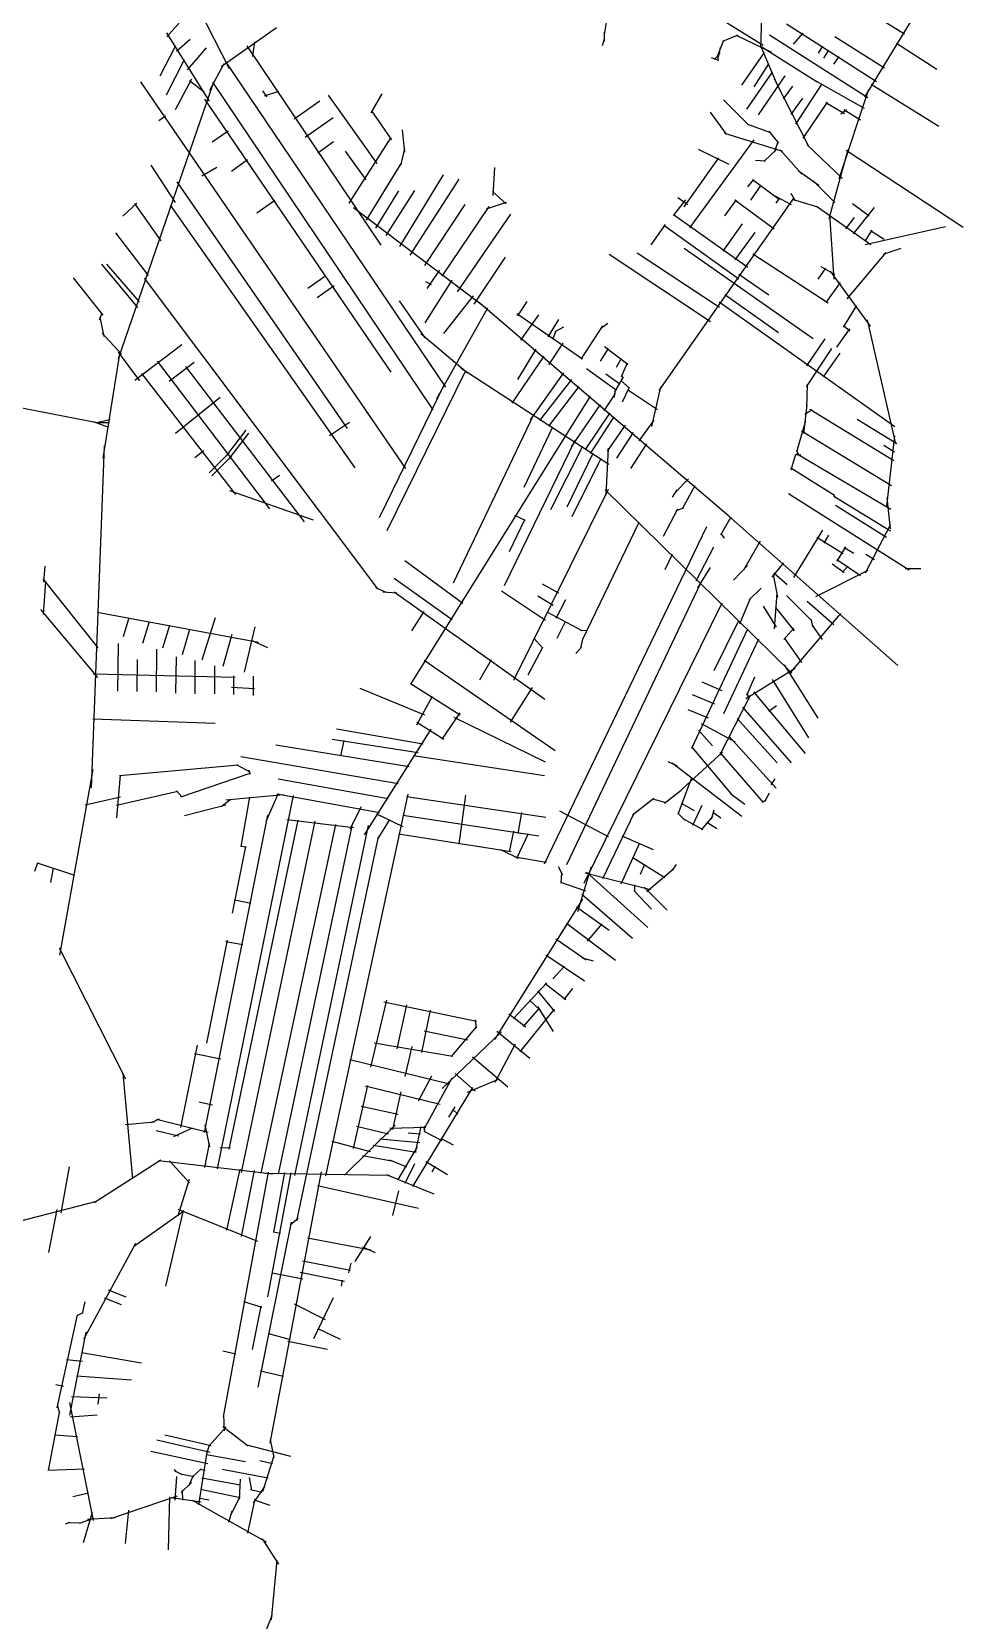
# Model space of a CAD drawing. Header units: inches. Extents: x 723419 to 759401, y 6910722 to 6968430.
# Drawn here: x 745304 to 748582, y 6931261 to 6936851 of the extents above; entities that cross this region are included whole.
import ezdxf

# ---------------------------------------------------------------- set-up
doc = ezdxf.new("R2010")
doc.units = ezdxf.units.IN
doc.header["$MEASUREMENT"] = 0

msp = doc.modelspace()

# ---------------------------------------------------------------- linework, layer by layer
for points in [[(745783.212904, 6937145.57386), (745999.43123, 6936722.6507)], [(747870.5909, 6936795.5741), (747882.9209, 6937182.2257)], [(748127.6275, 6936998.8897), (748375.2536, 6936844.1423)], [(747705.5849, 6936910.5375), (747877.9227, 6936803.7861)], [(748236.0214, 6936620.956), (748429.3806, 6936939.4365)], [(745779.551725, 6936833.67359), (745835.503507, 6936896.49815)], [(745971.5561, 6936728.72495), (746166.224724, 6936866.19094)], [(747319.7142, 6936841.4309), (747327.0701, 6936884.2472)], [(747960.9444, 6936879.003), (748277.0337, 6936676.7102)], [(745755.739177, 6936696.75144), (745811.632518, 6936803.24644)], [(745778.228806, 6936847.23351), (745928.4188, 6936607.0026)], [(745813.947627, 6936783.07192), (745862.133051, 6936825.58505)], [(746061.714098, 6936801.47373), (746532.6426, 6936100.2536)], [(746082.550077, 6936764.43199), (746089.826134, 6936816.02584)], [(747313.2727, 6936803.5855), (747320.5825, 6936826.0511)], [(747319.5982, 6936818.0273), (747320.6007, 6936850.1702)], [(747716.2806, 6936762.5573), (747739.5181, 6936821.6741)], [(747736.0709, 6936818.6738), (747790.4129, 6936840.1884)], [(747783.6486, 6936839.8829), (747907.5044, 6936779.1446)], [(747868.419, 6936802.232), (748068.151, 6936675.6958)], [(747869.3758, 6936802.4405), (747927.2142, 6936664.9339)], [(747901.0707, 6936840.5244), (748246.8876, 6936620.6361)], [(747985.1858, 6936808.1366), (748019.6284, 6936846.6682)], [(748073.6622, 6936775.8336), (748088.6197, 6936800.6696)], [(748130.6726, 6936834.2624), (748304.8655, 6936724.6111)], [(748347.0376, 6936811.345), (748489.0062, 6936719.2751)], [(745778.29707, 6936629.25547), (745842.059662, 6936754.29843)], [(745852.2507, 6936717.706), (745919.538, 6936795.1461)], [(745984.729896, 6936748.40703), (746760.7598, 6935601.027)], [(747695.4581, 6936760.5528), (747721.1793, 6936751.1465)], [(747706.5326, 6936753.3355), (747726.5211, 6936775.7967)], [(747719.0133, 6936750.1363), (747728.4634, 6936796.4972)], [(747802.9639, 6936663.2514), (747882.7544, 6936778.5741)], [(748091.7274, 6936758.5647), (748109.4047, 6936787.0874)], [(748127.2751, 6936736.8332), (748145.3411, 6936764.3856)], [(745931.301815, 6936645.33838), (745981.637572, 6936739.63607)], [(747820.7727, 6936578.5287), (747911.4437, 6936709.7137)], [(747846.587, 6936657.5713), (747898.3719, 6936738.4692)], [(747862.2936, 6936558.621), (747955.9718, 6936696.0943)], [(745609.871896, 6935702.07652), (745944.782363, 6936675.76553)], [(745687.132582, 6936675.12171), (746619.7559, 6935314.4577)], [(745810.482389, 6936577.92141), (745867.470889, 6936686.12011)], [(745859.588343, 6936680.21495), (745911.512926, 6936639.53518)], [(745940.084676, 6936674.56167), (746715.6502, 6935520.4675)], [(746116.324208, 6936643.64946), (746131.405488, 6936622.61504)], [(746123.864848, 6936625.39317), (746174.268073, 6936642.8557)], [(746498.714035, 6936566.25868), (746537.959196, 6936632.84959)], [(747917.4497, 6936685.9782), (748037.5913, 6936448.5259)], [(747950.1603, 6936615.0952), (747982.4531, 6936659.4883)], [(747993.5005, 6936525.6389), (748086.3931, 6936668.0904)], [(748051.1925, 6936685.8397), (748233.9622, 6936582.1796)], [(748145.7104, 6936335.3977), (748250.7644, 6936649.4148)], [(748258.504, 6936667.0579), (748496.331, 6936519.3222)], [(745912.527165, 6936614.11308), (746567.745956, 6935653.44501)], [(746227.475888, 6936544.82738), (746318.252893, 6936608.38402)], [(746347.4389, 6936628.7723), (746518.888554, 6936387.9953)], [(747738.3838, 6936611.6617), (747828.507, 6936522.67)], [(747976.6554, 6936560.2818), (748018.4284, 6936617.7942)], [(748019.6904, 6936477.2868), (748104.793, 6936603.4562)], [(748098.5588, 6936602.6876), (748164.353, 6936563.4642)], [(748152.0295, 6936562.0038), (748171.4548, 6936577.6513)], [(748162.2646, 6936577.86), (748220.7484, 6936541.1401)], [(745752.010924, 6936539.13991), (745775.274124, 6936555.33301)], [(746266.062861, 6936480.59973), (746365.289461, 6936550.01863)], [(746500.367684, 6936572.87327), (746570.813137, 6936470.67776)], [(747691.6679, 6936568.4637), (747747.6185, 6936490.6396)], [(747823.0677, 6936525.761), (747903.8014, 6936496.7785)], [(745939.204942, 6936464.06382), (745995.29672, 6936503.22223)], [(746311.150535, 6936424.77246), (746366.713146, 6936465.45222)], [(746421.7728, 6936248.3338), (746569.820948, 6936478.946)], [(746607.948585, 6936506.48477), (746615.886101, 6936427.50649)], [(747620.7011, 6936161.2113), (747846.238, 6936470.6662)], [(747742.6367, 6936494.1975), (747946.4702, 6936430.6921)], [(747897.9926, 6936501.0511), (747932.3425, 6936459.1961)], [(747918.0839, 6936427.7736), (747931.0348, 6936464.8534)], [(746407.018665, 6936431.31054), (746480.523894, 6936329.78685)], [(746603.397742, 6936380.27827), (746617.473604, 6936439.01589)], [(747600.0191, 6936235.6811), (747722.9408, 6936407.7719)], [(747649.398, 6936437.6998), (747757.4668, 6936385.6123)], [(747880.4801, 6936394.9605), (747927.8101, 6936439.6635)], [(747937.8865, 6936436.2512), (748014.2707, 6936350.5188)], [(748033.5732, 6936454.0639), (748157.7271, 6936334.9722)], [(748110.281, 6936193.8787), (748177.8243, 6936436.9235)], [(748170.9111, 6936435.2415), (748582.4526, 6936163.5282)], [(745723.223939, 6936382.21154), (745808.809639, 6936250.90214)], [(745903.5023, 6936344.158), (745955.2031, 6936375.3786)], [(746007.467578, 6936360.87611), (746063.559357, 6936402.1512)], [(746482.30216, 6936188.60239), (746607.101917, 6936391.65538)], [(746927.9902, 6936275.0873), (746933.7855, 6936374.0546)], [(747851.5074, 6936399.3735), (747886.9762, 6936397.2968)], [(748002.5717, 6936361.5281), (748073.7603, 6936311.262)], [(745815.1168, 6936323.1407), (746414.1987, 6935454.7299)], [(746599.6149, 6936095.7431), (746753.710487, 6936347.56578)], [(746636.1191, 6936065.1068), (746808.6083, 6936333.1958)], [(747824.1788, 6936306.1036), (747845.651, 6936331.8181)], [(747835.4325, 6936259.1351), (747871.9037, 6936311.9071)], [(747840.9342, 6936331.5651), (747935.7246, 6936261.3278)], [(748054.1086, 6936327.2313), (748130.4168, 6936250.3363)], [(745625.445522, 6936202.02261), (745673.959619, 6936248.36183)], [(745666.498354, 6936247.40933), (745759.192665, 6936115.50369)], [(745791.3511, 6936241.5425), (746440.821763, 6935317.21118)], [(746096.6665, 6936214.1779), (746159.731544, 6936258.29741)], [(746515.448, 6936159.928), (746596.018505, 6936292.00317)], [(746552.097584, 6936134.84036), (746652.639452, 6936292.53234)], [(746687.4291, 6936028.4134), (746830.169932, 6936242.97457)], [(746904.782581, 6936228.55475), (746975.0676, 6936251.1774)], [(746925.3322, 6936289.3109), (746973.7056, 6936246.0722)], [(747512.1308, 6935588.578), (747987.4816, 6936267.1094)], [(747562.8732, 6936204.7444), (747606.3697, 6936259.5743)], [(747577.5193, 6936268.1515), (747612.7271, 6936243.0651)], [(747743.7517, 6936204.0999), (747785.091, 6936260.0029)], [(747778.7781, 6936259.7736), (747917.2023, 6936157.4029)], [(747906.5544, 6936280.7736), (747976.7001, 6936243.4765)], [(747924.6405, 6936248.6489), (747936.9239, 6936266.9492)], [(747975.3241, 6936283.2859), (747990.5913, 6936256.5791)], [(747981.0321, 6936262.714), (748069.9488, 6936234.9232)], [(748193.2466, 6936246.8243), (748251.9611, 6936203.6167)], [(746436.339278, 6936233.11838), (746905.748974, 6935877.22762)], [(746749.008832, 6935990.69386), (746914.65661, 6936236.78255)], [(746802.272, 6935936.5194), (746990.8303, 6936210.0458)], [(747562.3269, 6936208.758), (747824.4856, 6936023.2209)], [(748065.5608, 6936237.1086), (748257.6406, 6936102.4014)], [(748111.2681, 6936207.7399), (748127.1614, 6935980.6351)], [(748169.2455, 6936158.3574), (748200.1818, 6936197.4653)], [(748196.5778, 6936139.7488), (748270.4933, 6936232.6466)], [(745598.887256, 6936143.72431), (745714.642696, 6935993.57297)], [(747484.0267, 6936101.4542), (747534.5237, 6936172.5366)], [(747529.2774, 6936170.8988), (747792.8039, 6935982.0855)], [(747737.2433, 6936079.6023), (747805.4486, 6936175.7798)], [(747780.0795, 6936049.3203), (747849.9735, 6936144.9598)], [(748236.915, 6936102.5967), (748520.5291, 6936165.9978)], [(748237.0089, 6936114.6507), (748262.1825, 6936153.1123)], [(748256.2595, 6936152.0365), (748304.721, 6936121.9126)], [(747435.3846, 6936073.1003), (747724.5853, 6935881.976)], [(747600.5107, 6936089.4673), (748054.7528, 6935771.5282)], [(748173.9186, 6935911.3966), (748311.0904, 6936074.1848)], [(748301.3824, 6936068.2295), (748363.7223, 6936089.7757)], [(745549.699602, 6936033.69497), (745675.991403, 6935881.21302)], [(745567.226814, 6936033.98123), (745682.936729, 6935901.05681)], [(746861.373811, 6935892.57192), (746971.203411, 6936058.09542)], [(747336.4025, 6936068.9912), (747693.5118, 6935832.0051)], [(747842.3303, 6936069.8281), (748107.6555, 6935897.7771)], [(748072.3686, 6935980.8505), (748098.5304, 6936019.4123)], [(748081.133, 6936025.818), (748130.8308, 6935996.9519)], [(745450.565952, 6935984.83729), (745554.54741, 6935853.86828)], [(745699.693707, 6935984.1141), (746520.983624, 6934891.46697)], [(746275.812768, 6935949.61211), (746339.914668, 6935993.47671)], [(746688.708185, 6935826.87191), (746784.487544, 6935976.62637)], [(746690.628811, 6935972.90896), (746710.010911, 6935961.50416)], [(746695.887111, 6935947.84856), (746740.61072, 6936012.52158)], [(747793.1384, 6935997.8905), (747897.8171, 6935925.007)], [(748099.944, 6935899.0609), (748150.0699, 6935969.1562)], [(748114.307, 6936008.7685), (748255.152, 6935815.5871)], [(746308.4346, 6935916.6125), (746368.161529, 6935957.84875)], [(746597.2797, 6935904.8286), (746688.0105, 6935774.1294)], [(746754.324983, 6935789.83017), (746859.100193, 6935921.59293)], [(747743.5961, 6935926.9592), (747931.9763, 6935792.821)], [(745542.90572, 6935837.46408), (745551.901571, 6935862.59955)], [(746730.11115, 6935560.66526), (746909.944392, 6935880.22965)], [(746874.918339, 6935902.2858), (747757.211593, 6935148.32498)], [(747011.593763, 6935860.05017), (747242.857, 6935700.0249)], [(747015.562521, 6935851.78193), (747047.952605, 6935902.36489)], [(747025.72629, 6935766.51151), (747089.01475, 6935855.20002)], [(747723.7292, 6935900.8296), (748341.5457, 6935462.082)], [(748161.0469, 6935811.8084), (748208.5195, 6935887.5537)], [(745543.699472, 6935846.72452), (745558.516168, 6935779.25563)], [(747122.100962, 6935777.54466), (747159.010411, 6935838.66353)], [(747137.901028, 6935769.35578), (747150.138032, 6935799.4522)], [(747146.169274, 6935796.47563), (747176.927148, 6935813.01212)], [(747238.1646, 6935699.1704), (747314.6371, 6935815.9234)], [(747306.2785, 6935806.7939), (747332.2192, 6935825.9299)], [(748138.1689, 6935741.7132), (748183.0596, 6935805.4074)], [(748161.933, 6935816.7852), (748183.2898, 6935798.969)], [(748244.5275, 6935837.8444), (748344.2706, 6935401.6432)], [(745551.901571, 6935791.1619), (745619.899624, 6935717.07842)], [(745667.244945, 6935625.14324), (745832.206045, 6935750.42994)], [(746673.978, 6935789.5655), (746838.3844, 6935650.7866)], [(747124.133191, 6935679.76701), (747174.142791, 6935755.86011)], [(747305.9893, 6935691.8208), (747334.6587, 6935736.5016)], [(747320.0193, 6935743.6099), (747402.4598, 6935682.0442)], [(748031.2307, 6935601.717), (748120.474, 6935736.6574)], [(748031.6718, 6935675.8679), (748096.8798, 6935770.178)], [(745555.9229, 6935350.595), (745616.010241, 6935724.51323)], [(745608.749613, 6935723.4356), (745683.362262, 6935623.02603)], [(745745.841543, 6935691.94296), (746140.6045, 6935172.9645)], [(745787.4864, 6935621.2739), (745875.78, 6935688.3872)], [(746995.3101, 6935544.8329), (747107.913, 6935709.7773)], [(747015.200262, 6935627.47269), (747079.361849, 6935733.96769)], [(747362.1069, 6935670.902), (747379.822, 6935702.2529)], [(747380.218, 6935637.9463), (747400.7066, 6935686.631)], [(748090.8872, 6935637.2199), (748148.9697, 6935720.0221)], [(745690.4129, 6935649.205), (746021.3758, 6935223.1901)], [(745845.4594, 6935673.3655), (746262.6086, 6935126.2808)], [(746555.6639, 6935095.7859), (746832.093, 6935659.4819)], [(746816.0111, 6935667.6526), (747335.1987, 6935329.6451)], [(747059.1617, 6935486.0153), (747176.472946, 6935651.04711)], [(747093.004492, 6935483.20617), (747204.836336, 6935627.55206)], [(747256.4685, 6935666.7025), (747362.3628, 6935589.8202)], [(747324.3688, 6935647.0864), (747374.2738, 6935611.8088)], [(747356.9653, 6935584.3614), (747385.4468, 6935635.0067)], [(747379.6158, 6935640.4894), (747385.5837, 6935632.6414)], [(746528.2301, 6935141.8177), (746757.7871, 6935614.0732)], [(746638.3187, 6934555.7405), (747270.664801, 6935569.34361)], [(747123.76784, 6935463.08673), (747230.448054, 6935602.78701)], [(747318.893368, 6935517.92483), (747358.263446, 6935578.56745)], [(747354.1019, 6935564.4001), (747358.453, 6935588.7905)], [(747376.9579, 6935624.4037), (747408.3747, 6935597.4596)], [(747382.8676, 6935548.5695), (747407.6932, 6935600.7026)], [(747401.2897, 6935592.5555), (747506.0316, 6935522.1007)], [(747486.3705, 6935462.0851), (747518.2175, 6935601.6988)], [(748032.2052, 6935525.3187), (748034.4587, 6935611.4494)], [(745068.335096, 6935566.76436), (745540.491613, 6935475.50189)], [(745810.1668, 6935438.812), (745967.3576, 6935565.5627)], [(747203.415597, 6935390.15801), (747305.717091, 6935539.35612)], [(748020.9725, 6935437.0895), (748033.2625, 6935538.2886)], [(748024.7724, 6935505.1724), (748050.7883, 6935522.3757)], [(748042.5195, 6935523.5554), (748338.6536, 6935342.231)], [(745520.647823, 6935480.13211), (745575.06214, 6935459.73798)], [(745532.013905, 6935476.56023), (745579.868306, 6935487.34422)], [(745535.266082, 6935476.03106), (745577.864083, 6935476.09721)], [(746352.808704, 6935429.972), (746422.383582, 6935477.33799)], [(746788.4941, 6934911.4695), (747071.0143, 6935504.9303)], [(747036.9735, 6935248.4666), (747138.1599, 6935461.1146)], [(747253.368294, 6935380.95381), (747340.32466, 6935509.98731)], [(747270.474521, 6935367.11203), (747354.135938, 6935495.85853)], [(747330.752371, 6935375.49805), (747394.352171, 6935467.11405)], [(747442.401115, 6935411.66795), (747494.9583, 6935483.9326)], [(747997.3878, 6935373.3147), (748028.1676, 6935482.9278)], [(748209.1887, 6935487.5885), (748348.4596, 6935402.7755)], [(745990.308212, 6935358.91566), (746058.777129, 6935449.57844)], [(745999.568647, 6935348.06772), (746068.037564, 6935438.7305)], [(746968.643897, 6934902.25545), (747217.293164, 6935414.26087)], [(747363.271633, 6935350.54205), (747421.869407, 6935440.66634)], [(747412.275433, 6935314.94061), (747468.859501, 6935401.08459)], [(748013.3457, 6935447.0734), (748329.5225, 6935254.1815)], [(748313.3855, 6935181.3427), (748342.1683, 6935429.9276)], [(745514.1791, 6934190.7705), (745560.774612, 6935394.1741)], [(745878.1219, 6935353.0539), (745909.9443, 6935377.8771)], [(745929.18934, 6935299.11971), (745999.621564, 6935369.92235)], [(745938.449775, 6935288.27177), (746008.881999, 6935359.07441)], [(747131.1817, 6935169.5599), (747243.6411, 6935393.1817)], [(747188.432, 6935180.0114), (747280.2517, 6935368.3234)], [(747206.1371, 6935144.9706), (747308.6142, 6935351.0383)], [(747326.3253, 6935220.6922), (747333.815897, 6935386.05623)], [(747977.0782, 6935309.2503), (747993.8814, 6935364.9884)], [(747991.513, 6935363.5304), (748011.2465, 6935362.1555)], [(747996.0312, 6935367.1693), (748327.4701, 6935170.752)], [(747997.0069, 6935375.7693), (748004.8835, 6935359.5548)], [(748302.5684, 6935396.0926), (748340.8289, 6935372.6593)], [(746148.144373, 6935270.94419), (746176.011173, 6935291.48259)], [(747975.3803, 6935316.6428), (748129.7653, 6935220.6575)], [(746000.7952, 6935237.0975), (746295.108822, 6935133.96646)], [(747001.0142, 6934569.5024), (747333.8759, 6935241.3914)], [(747321.8729, 6935238.7337), (747978.9458, 6934593.6426)], [(747558.83896, 6935213.28087), (747576.036911, 6935238.94551)], [(747569.633982, 6935231.00799), (747615.195323, 6935277.57475)], [(747595.009142, 6935173.34017), (747639.078426, 6935254.80731)], [(747716.234, 6935183.38288), (748352.308325, 6934620.82469)], [(747968.0526, 6935226.5449), (748391.7931, 6934957.4162)], [(748126.3411, 6935223.6977), (748131.8579, 6935210.6813)], [(748126.8434, 6935216.7263), (748326.0341, 6935094.4488)], [(748133.0714, 6935185.2186), (748312.7787, 6935072.2466)], [(748313.5875, 6935211.3639), (748325.1406, 6935101.6867)], [(746985.7514, 6935022.2202), (747039.8818, 6935135.2083)], [(747003.7355, 6935150.0294), (747041.0043, 6935132.0763)], [(747243.7539, 6934714.0853), (747442.4608, 6935125.1479)], [(747527.972542, 6935076.01217), (747577.959554, 6935172.01902)], [(747572.800169, 6935166.85963), (747598.861679, 6935175.98778)], [(747729.214263, 6935080.38021), (747766.07868, 6935144.52876)], [(747109.1521, 6933922.84), (747679.9675, 6935110.1517)], [(747729.827863, 6935085.16201), (747740.875363, 6935068.85471)], [(747985.932, 6934931.3546), (748087.8437, 6935097.1334)], [(748067.1568, 6935072.2849), (748159.831, 6935015.6348)], [(748092.5655, 6935051.9946), (748109.1123, 6935080.0817)], [(748238.9365, 6934947.5256), (748328.221, 6935118.8753)], [(747534.0589, 6934958.3986), (747558.8317, 6935012.7108)], [(747642.9418, 6934919.3373), (747704.5223, 6935039.0046)], [(747810.67429, 6934957.3489), (747868.618156, 6935060.13973)], [(748139.1488, 6934988.0214), (748168.8549, 6935038.1566)], [(748163.3236, 6935036.7241), (748197.5359, 6935016.67)], [(748239.947, 6935013.3019), (748269.914, 6934994.3542)], [(745347.0544, 6934914.878), (745351.5874, 6934970.8715)], [(746617.3118, 6934990.8676), (746821.5987, 6934840.5099)], [(747648.538402, 6934894.16837), (747693.3254, 6934965.4307)], [(747774.558593, 6934921.23321), (747822.97744, 6934972.82706)], [(747910.290115, 6934932.26635), (747950.612695, 6934982.2727)], [(748063.5769, 6934863.6353), (748247.3759, 6934956.1304)], [(748121.765, 6934978.4259), (748163.5059, 6934948.6908)], [(748137.2318, 6934994.1531), (748221.0186, 6934937.8218)], [(748156.5488, 6934949.3373), (748177.0962, 6934970.8305)], [(748377.7293, 6934962.5388), (748433.1078, 6934963.0156)], [(745343.2094, 6934925.7856), (745537.4964, 6934682.8447)], [(745345.3385, 6934800.2542), (745354.1387, 6934916.8525)], [(746579.993331, 6934928.97143), (746783.598931, 6934782.79473)], [(747100.7683, 6934908.3842), (747158.5747, 6934876.6871)], [(747187.3297, 6933920.8135), (747659.71707, 6934914.48312)], [(747913.941372, 6934941.79137), (747928.546401, 6934861.30496)], [(747916.005126, 6934946.71263), (747962.99522, 6934906.2313)], [(746513.718592, 6934895.88773), (746549.966581, 6934878.68977)], [(746539.647811, 6934880.54186), (746589.389577, 6934876.83769)], [(746579.520599, 6934879.92009), (747110.2577, 6934502.832)], [(746957.425, 6934883.9671), (747112.1527, 6934780.7195)], [(747084.9574, 6934865.7492), (747139.7116, 6934832.9853)], [(747149.7049, 6934787.241), (747184.2992, 6934853.0758)], [(747796.136, 6934768.2618), (747833.5874, 6934858.5525)], [(747828.7615, 6934852.3001), (747871.4651, 6934893.2131)], [(747918.778, 6934750.3175), (747928.07015, 6934876.06874)], [(747961.028098, 6934867.21854), (748048.990498, 6934779.48504)], [(748032.983939, 6934847.69268), (748127.579639, 6934765.11828)], [(745335.6902, 6934818.4814), (745535.3655, 6934578.3335)], [(745534.5859, 6934808.3571), (746102.2527, 6934702.6907)], [(745627.8413, 6934722.8166), (745647.0517, 6934789.6057)], [(745904.1, 6934641.4056), (745950.7671, 6934789.721)], [(746642.345, 6934743.2255), (746685.025619, 6934811.29806)], [(747117.1062, 6934809.6596), (747239.9565, 6934743.72)], [(747248.2182, 6933854.7974), (747734.0204, 6934841.5241)], [(747878.33187, 6934829.70804), (747923.57397, 6934755.47914)], [(747921.231939, 6934825.57606), (747987.872839, 6934743.04766)], [(747970.741, 6934591.7445), (748152.1966, 6934803.6615)], [(745695.792, 6934700.1867), (745718.3249, 6934775.89)], [(745766.1917, 6934682.6733), (745790.5243, 6934763.5125)], [(745834.4471, 6934659.2694), (745860.8034, 6934749.0572)], [(745977.7206, 6934618.3943), (746009.8802, 6934731.8914)], [(746052.7566, 6934598.0502), (746091.02, 6934757.0562)], [(747153.5078, 6934717.7245), (747182.9196, 6934776.2893)], [(747235.2885, 6934744.6853), (747260.5514, 6934745.9381)], [(747627.1196, 6934330.4846), (747824.3681, 6934749.9269)], [(747705.7701, 6934603.4325), (747793.1279, 6934779.4619)], [(747950.86405, 6934713.03216), (747986.111539, 6934751.96976)], [(748046.203898, 6934784.49614), (748052.798798, 6934757.67754)], [(748050.012098, 6934764.08054), (748085.599898, 6934712.51784)], [(745607.4508, 6934530.754), (745609.1603, 6934698.5383)], [(745743.482, 6934528.3317), (745744.0602, 6934678.0294)], [(746075.9813, 6934710.443), (746133.4887, 6934684.2338)], [(747051.2507, 6934588.3077), (747103.2308, 6934685.1921)], [(747070.8955, 6934717.5396), (747103.2926, 6934681.7348)], [(747219.6902, 6934663.2675), (747239.4316, 6934686.128)], [(747237.2925, 6934681.7462), (747245.4278, 6934719.0084)], [(747739.5766, 6934452.4169), (747862.6988, 6934714.9369)], [(747954.6879, 6934714.8732), (748012.9956, 6934631.4956)], [(745675.1687, 6934529.729), (745676.7089, 6934641.9515)], [(745810.9225, 6934523.7254), (745813.2296, 6934652.1199)], [(745878.9394, 6934521.4221), (745879.5172, 6934638.8772)], [(745946.9623, 6934619.9614), (745947.4711, 6934521.1499)], [(746684.8275, 6934639.731), (747146.6111, 6934322.0843)], [(746881.3078, 6934571.163), (746921.8563, 6934641.7595)], [(747951.9524, 6934623.6753), (748071.3405, 6934435.3626)], [(745521.5121, 6934591.4726), (746020.3375, 6934579.6906)], [(746015.2897, 6934519.1123), (746015.2904, 6934584.3075)], [(746083.1094, 6934583.798), (746083.6185, 6934515.0373)], [(747662.1906, 6934563.198), (747732.564, 6934533.4474)], [(747816.8127, 6934504.9058), (747990.7309, 6934611.643)], [(747821.1111, 6934516.4569), (747848.7638, 6934580.893)], [(747910.287, 6934571.6449), (748038.0905, 6934366.5376)], [(746007.6414, 6934545.0885), (746088.2083, 6934540.5042)], [(746459.104073, 6934541.55206), (746687.125086, 6934447.87029)], [(746637.47, 6934557.9696), (746811.6275, 6934447.3252)], [(746659.9372, 6934411.9209), (746714.6638, 6934512.9534)], [(746988.73482, 6934421.85487), (747066.45633, 6934543.89417)], [(747628.4398, 6934519.0115), (747707.3192, 6934485.8322)], [(747726.4621, 6934305.501), (747833.6795, 6934516.2423)], [(747822.5794, 6934525.7451), (747827.1055, 6934500.2028)], [(747843.8366, 6934527.863), (748026.1421, 6934310.8134)], [(746748.7028, 6934362.2332), (746811.9218, 6934454.2891)], [(747613.749, 6934466.3715), (747684.6447, 6934437.0206)], [(747805.7376, 6934474.9634), (747977.039, 6934278.3264)], [(747898.3415, 6934460.1726), (747925.4605, 6934480.0753)], [(745518.8131, 6934433.7718), (745950.3036, 6934418.1833)], [(746376.6462, 6934397.9942), (746681.5769, 6934345.8972)], [(746475.6449, 6934025.4097), (746709.768, 6934396.5028)], [(746659.5653, 6934421.5668), (746754.9606, 6934361.3375)], [(746789.253691, 6934439.77277), (747111.722091, 6934281.88517)], [(747660.3695, 6934417.3917), (747780.3028, 6934352.5526)], [(747787.2461, 6934434.1923), (747927.6148, 6934277.9643)], [(746162.8617, 6934341.9754), (746632.5762, 6934265.4711)], [(746361.8769, 6934361.6425), (746663.6921, 6934315.0553)], [(746391.9633, 6934303.3344), (746403.9481, 6934356.7916)], [(747650.9214, 6934393.8409), (747700.29, 6934337.9987)], [(747758.4797, 6934371.7454), (747924.0191, 6934188.9984)], [(746040.1804, 6934300.4457), (746593.5069, 6934205.6818)], [(746647.6728, 6934304.5236), (747109.1519, 6934234.4089)], [(747542.3826, 6934283.3543), (747576.0758, 6934267.8671)], [(747580.2164, 6934174.6678), (747735.6591, 6934316.4275)], [(747627.0587, 6934333.5797), (747768.9656, 6934164.4822)], [(747726.3565, 6934314.4797), (747878.8653, 6934139.173)], [(745403.1019, 6933602.0276), (745520.2115, 6934255.3949)], [(745603.4088, 6934084.8508), (745617.1573, 6934235.2686)], [(745613.3758, 6934233.765), (746032.5121, 6934271.168)], [(745828.5023, 6934159.0678), (746073.6211, 6934242.2633)], [(746024.1418, 6934272.8057), (746071.5006, 6934247.2283)], [(746067.7354, 6934253.5338), (746073.6099, 6934238.1303)], [(747558.4135, 6934278.685), (747803.4735, 6934090.7835)], [(745602.6736, 6934129.0739), (745818.5613, 6934179.3961)], [(745813.816, 6934180.3735), (745832.6757, 6934158.3099)], [(746130.1169, 6934075.7934), (746172.1746, 6934172.1253)], [(746172.0244, 6934221.9372), (746558.3864, 6934152.8961)], [(747531.2147, 6934136.5097), (747589.2708, 6934182.169)], [(747579.6821, 6934098.3487), (747627.5678, 6934226.3265)], [(747884.4936, 6934142.8214), (747900.2423, 6934172.5417)], [(747906.1848, 6934201.4326), (747920.5124, 6934222.5948)], [(745492.6541, 6934130.2106), (745616.7582, 6934158.844)], [(745842.4462, 6934093.2533), (745987.324, 6934131.1059)], [(745957.8675, 6932849.8386), (746225.9742, 6934163.3048)], [(745970.8755, 6934124.5398), (746004.6309, 6934151.069)], [(745987.2594, 6934148.4613), (746190.058, 6934166.8109)], [(746041.1531, 6933983.792), (746071.5382, 6934157.8785)], [(746173.9104, 6934167.7641), (746528.4495, 6934104.2646)], [(746339.5844, 6932824.7043), (746629.5495, 6934167.9912)], [(746424.5135, 6934046.5317), (746464.5642, 6934125.0686)], [(746622.753, 6934160.1021), (747113.8336, 6934087.134)], [(746808.2419, 6933991.917), (746832.3259, 6934164.5407)], [(747418.5742, 6934095.9864), (747493.7862, 6934154.1425)], [(747488.553, 6934151.997), (747536.2325, 6934139.4237)], [(747589.3853, 6934136.7749), (747635.2451, 6934110.8093)], [(747630.5419, 6934059.1827), (747663.7676, 6934129.5994)], [(747764.3126, 6934168.8654), (747813.6301, 6934133.5192)], [(747874.2933, 6934140.5439), (747889.1739, 6934148.4552)], [(745912.398, 6932977.6471), (746134.783, 6934094.7731)], [(745999.6256, 6932919.3506), (746241.5025, 6934076.4701)], [(746043.0473, 6932837.3162), (746302.1962, 6934072.7906)], [(746112.0464, 6932834.5875), (746374.729, 6934061.9384)], [(746172.2525, 6932830.8611), (746434.0875, 6934067.4453)], [(746202.0206, 6934079.5324), (746436.6354, 6934051.2995)], [(746517.8826, 6934099.1229), (746610.021, 6934054.9448)], [(746522.398, 6934010.2357), (746564.7109, 6934079.5393)], [(746610.1761, 6934094.2464), (747089.4299, 6934021.8933)], [(747015.9353, 6934029.3472), (747028.8036, 6934103.5833)], [(747161.61, 6934109.986), (747333.4813, 6934018.9971)], [(747314.0561, 6933871.9486), (747425.212, 6934104.0415)], [(747579.0834, 6934100.799), (747602.5241, 6934077.2701)], [(747595.9761, 6934082.2743), (747666.3359, 6934044.0502)], [(747661.8705, 6934043.0857), (747701.7379, 6934089.9029)], [(747680.2529, 6934069.679), (747714.754, 6934046.9977)], [(747696.4491, 6934080.7537), (747706.4277, 6934113.5062)], [(747701.3856, 6934104.7842), (747729.5526, 6934085.5453)], [(746229.7245, 6932826.606), (746489.1561, 6934058.2833)], [(746237.3818, 6932666.5923), (746524.9064, 6934017.778)], [(746595.3887, 6934028.2556), (746991.2273, 6933966.4628)], [(746985.4059, 6933965.0981), (747001.1673, 6934037.9533)], [(747011.1018, 6933942.9185), (747052.4822, 6934029.5998)], [(747381.5393, 6934021.9502), (747490.9802, 6933973.053)], [(746011.2635, 6933749.9246), (746057.3578, 6933983.634)], [(746040.1255, 6933985.7662), (746059.7292, 6933982.4495)], [(746954.1748, 6933973.2731), (747016.3804, 6933943.1885)], [(747004.3724, 6933947.5144), (747115.3977, 6933929.0309)], [(747378.9422, 6933852.4356), (747444.785, 6933996.4335)], [(745315.7181, 6933896.7869), (745325.7932, 6933927.1784)], [(745323.7586, 6933926.7596), (745455.4085, 6933883.5098)], [(745371.0202, 6933857.6768), (745380.4449, 6933908.303)], [(747156.596, 6933914.2687), (747172.6445, 6933884.7932)], [(747167.4671, 6933855.1453), (747170.2288, 6933891.8604)], [(747225.9401, 6933754.8301), (747274.5308, 6933914.2374)], [(747252.3272, 6933891.5596), (747481.9363, 6933832.8273)], [(747256.1001, 6933893.8608), (747472.1617, 6933699.0501)], [(747419.1894, 6933945.6856), (747532.4399, 6933874.6597)], [(747446.612, 6933886.8361), (747461.7835, 6933921.3671)], [(747468.6544, 6933825.948), (747564.9936, 6933907.3176)], [(747558.3665, 6933900.1442), (747573.2036, 6933920.3454)], [(747165.1611, 6933858.2017), (747253.3925, 6933827.5185)], [(747425.0288, 6933849.0226), (747425.1397, 6933825.5148)], [(747460.1695, 6933840.7671), (747540.1535, 6933759.9411)], [(746019.276, 6933796.9568), (746074.9656, 6933785.0911)], [(746934.0438, 6933304.9173), (747244.2473, 6933799.2531)], [(747240.5242, 6933816.22), (747418.2871, 6933661.7133)], [(747423.3542, 6933829.724), (747484.9627, 6933764.0648)], [(747221.6569, 6933771.4066), (747336.5882, 6933690.1399)], [(747185.8332, 6933714.7438), (747358.4071, 6933583.6861)], [(747259.8798, 6933650.9247), (747311.9053, 6933711.6477)], [(745401.2221, 6933627.342), (745634.067, 6933166.0487)], [(745920.9936, 6933291.8459), (745993.5702, 6933654.8709)], [(745987.8428, 6933650.2937), (746047.1201, 6933639.4226)], [(747148.1962, 6933659.4502), (747255.336, 6933585.2964)], [(747113.7619, 6933602.5163), (747249.5577, 6933511.7259)], [(747137.9259, 6933518.2862), (747179.4272, 6933563.1563)], [(747241.0973, 6933592.2921), (747280.0787, 6933581.5654)], [(746999.6097, 6933379.0191), (747117.0034, 6933504.2579)], [(747110.6305, 6933501.9532), (747183.6065, 6933445.107)], [(747084.0491, 6933475.5603), (747144.6365, 6933403.8549)], [(747178.4335, 6933445.4761), (747208.3635, 6933484.7885)], [(746498.1874, 6933207.3972), (746553.4384, 6933443.0284)], [(746543.524, 6933437.7146), (746870.1358, 6933369.1202)], [(746590.8632, 6933272.4908), (746623.8957, 6933426.542)], [(746677.7617, 6933259.4518), (746707.9254, 6933408.3891)], [(746983.9048, 6933395.383), (747043.0337, 6933349.0004)], [(747022.746, 6933260.8649), (747143.8591, 6933411.1343)], [(747034.7175, 6933350.3104), (747091.6935, 6933415.618)], [(747056.0247, 6933443.8228), (747093.1926, 6933408.2311)], [(747083.9598, 6933420.822), (747139.5819, 6933333.0976)], [(746685.5283, 6933335.6888), (746838.5106, 6933303.6697)], [(746781.0497, 6933244.6608), (746871.0983, 6933350.7327)], [(746864.4286, 6933374.5597), (746868.8385, 6933344.3865)], [(746941.2446, 6933334.2028), (747057.048, 6933238.6342)], [(745828.7855, 6932995.3794), (745887.3707, 6933285.1658)], [(746509.0307, 6933293.6079), (746786.1691, 6933246.5082)], [(746618.7507, 6933174.1877), (746642.8238, 6933279.9356)], [(746749.0412, 6933132.6754), (746956.9706, 6933331.8983)], [(746935.3011, 6933154.2849), (747006.3572, 6933289.569)], [(745877.6835, 6933255.4517), (745970.0739, 6933237.2246)], [(746423.5202, 6933234.6094), (746774.9875, 6933148.2681)], [(746855.1904, 6933244.1115), (746979.5368, 6933138.6562)], [(745625.1273, 6933186.8941), (745658.7481, 6932814.1582)], [(746664.8699, 6933088.8982), (746711.8552, 6933176.688)], [(746684.3143, 6932987.9175), (746783.9547, 6933169.3582)], [(746794.8416, 6933185.4222), (746864.2818, 6933122.9881)], [(746437.0756, 6932921.2693), (746487.4202, 6933142.7307)], [(746478.2379, 6933141.4856), (746741.872, 6933077.5983)], [(746575.453, 6932987.7101), (746603.9832, 6933120.7105)], [(746645.9329, 6932787.2668), (746856.444, 6933135.4162)], [(746837.5191, 6933119.7338), (746944.5152, 6933163.6214)], [(745892.4035, 6933084.9872), (745940.3717, 6933075.4558)], [(746463.2408, 6933069.7906), (746594.4727, 6933042.0503)], [(746772.7014, 6933031.9346), (746794.684, 6933067.9571)], [(746786.2545, 6933058.3603), (746804.4485, 6933042.2267)], [(745634.2338, 6933005.3613), (745736.8748, 6933015.321)], [(745725.5506, 6933012.1598), (745753.8786, 6933025.611)], [(745743.9071, 6933024.7023), (745925.3073, 6932978.7138)], [(745913.8251, 6933004.7653), (745929.7846, 6932926.7935)], [(746404.9772, 6932827.0746), (746582.8294, 6933003.7127)], [(746447.3494, 6933000.3762), (746559.4942, 6932972.5816)], [(746655.3495, 6932906.8486), (746675.3306, 6932998.2822)], [(746685.2466, 6932999.2767), (746686.5521, 6932978.6511)], [(745742.0844, 6932984.4494), (745821.2902, 6932965.5278)], [(745804.698, 6932963.7336), (745869.6371, 6932993.9802)], [(746360.4579, 6932946.9258), (746495.2883, 6932911.0067)], [(746529.1593, 6932954.9462), (746670.7055, 6932942.8687)], [(746564.0858, 6932993.0198), (746691.7672, 6932996.2788)], [(746629.3588, 6932976.1356), (746673.0309, 6932972.6552)], [(746684.1789, 6932982.3113), (746747.7156, 6932949.8117)], [(746745.4087, 6932956.8163), (746787.4874, 6932934.4401)], [(745913.1917, 6932854.204), (745930.0724, 6932938.8307)], [(745966.2037, 6932924.688), (746004.043, 6932923.7949)], [(746468.5363, 6932896.2199), (746578.0235, 6932876.6662)], [(746506.4758, 6932933.2695), (746657.4003, 6932908.8475)], [(746592.7812, 6932809.5032), (746661.9373, 6932926.949)], [(745407.4104, 6932695.2514), (745437.5659, 6932856.4798)], [(745524.0286, 6932731.2615), (745758.3544, 6932881.4702)], [(745749.9976, 6932879.1658), (746151.16, 6932831.6751)], [(745788.845, 6932877.9303), (745859.2784, 6932800.4998)], [(745978.8732, 6931977.2725), (746137.1571, 6932838.4496)], [(745990.8152, 6932633.9791), (746037.4652, 6932848.3182)], [(746042.2063, 6932612.0787), (746088.2906, 6932844.2566)], [(746124.198094, 6932833.91023), (746563.1931, 6932827.9129)], [(746134.9825, 6932398.8393), (746217.5504, 6932835.8658)], [(746142.9475, 6931884.4446), (746324.6285, 6932838.7392)], [(746156.0415, 6932626.4043), (746195.0116, 6932836.8173)], [(746551.9401, 6932829.8197), (746719.5652, 6932761.7909)], [(746563.177, 6932880.7609), (746623.6498, 6932856.197)], [(746619.0919, 6932799.2978), (746652.4915, 6932868.4914)], [(746691.2609, 6932875.7362), (746767.7736, 6932830.2713)], [(746713.3202, 6932839.2055), (746725.8408, 6932859.6547)], [(745819.7183, 6932685.9029), (745859.384, 6932813.0296)], [(746310.2036, 6932791.0119), (746665.6854, 6932711.4885)], [(745225.4725, 6932656.1903), (745533.9883, 6932735.6598)], [(746575.5348, 6932686.012), (746596.3502, 6932772.7709)], [(745364.0158, 6932555.7841), (745393.3442, 6932706.5914)], [(745661.9622, 6932576.8048), (745839.6951, 6932702.3287)], [(745776.2305, 6932436.7564), (745838.0005, 6932703.0969)], [(745818.6089, 6932707.1567), (746099.4177, 6932594.672)], [(746101.262, 6932081.6733), (746218.0077, 6932662.0137)], [(746213.8988, 6932652.3783), (746242.1233, 6932676.1098)], [(746153.5384, 6932628.0297), (746179.8215, 6932622.9033)], [(746275.0446, 6932606.8604), (746497.7003, 6932564.5024)], [(746442.6771, 6932524.0473), (746497.1645, 6932611.088)], [(745488.0677, 6932250.2079), (745670.791, 6932588.1826)], [(746468.0377, 6932575.2182), (746512.9826, 6932555.6527)], [(746257.1563, 6932525.6684), (746426.1148, 6932493.4647)], [(746420.4304, 6932483.6978), (746428.513, 6932518.1005)], [(746150.2065, 6932483.6662), (746258.3152, 6932462.8492)], [(746249.3749, 6932485.692), (746404.9945, 6932454.1546)], [(746394.3882, 6932437.0151), (746397.7904, 6932458.2841)], [(745558.7858, 6932395.4054), (745618.8582, 6932371.7503)], [(745573.5658, 6932423.66), (745635.0905, 6932399.5416)], [(746049.9626, 6932382.305), (746113.7232, 6932362.8714)], [(746297.2662, 6932252.9825), (746366.6541, 6932396.5958)], [(745394.3718, 6932008.4864), (745465.6502, 6932336.0311)], [(745463.8926, 6932333.4982), (745484.8161, 6932343.6067)], [(745482.6401, 6932340.9043), (745492.1382, 6932381.9322)], [(746081.656, 6932214.2171), (746111.1926, 6932365.9974)], [(746227.5045, 6932374.2039), (746336.996, 6932319.229)], [(745438.6277, 6931983.1283), (745496.0036, 6932274.9359)], [(746310.8221, 6932288.1645), (746389.913, 6932249.7789)], [(746137.2872, 6932269.715), (746213.9726, 6932248.6449)], [(746206.168, 6932243.2871), (746345.2407, 6932215.0695)], [(745426.4327, 6932179.1695), (745482.454, 6932173.3255)], [(745479.472, 6932203.5966), (745690.946, 6932166.3489)], [(745976.6285, 6932209.234), (746023.1769, 6932199.1344)], [(745461.5599, 6932121.0845), (745655.9013, 6932106.7599)], [(746109.7855, 6932139.3125), (746190.8011, 6932119.7135)], [(745389.6464, 6932090.5451), (745416.1995, 6932085.1993)], [(745444.5404, 6932048.5549), (745570.1845, 6932043.4436)], [(745538.3468, 6932021.2963), (745542.6112, 6932057.3568)], [(745362.7808, 6931787.6946), (745402.2432, 6931992.2927)], [(745394.5227, 6932015.1204), (745402.2952, 6931989.8843)], [(745437.6676, 6932027.0508), (745520.9157, 6931612.0909)], [(745439.5555, 6931977.2407), (745535.0616, 6931984.1553)], [(745927.4825, 6931873.5191), (745988.7122, 6931941.1547)], [(745977.3592, 6931942.6217), (746066.5409, 6931874.2682)], [(745979.3716, 6931984.3546), (745981.2908, 6931927.7721)], [(745384.5629, 6931913.5347), (745465.2958, 6931907.3172)], [(745744.2241, 6931896.2111), (745931.7485, 6931853.0127)], [(745772.2021, 6931914.0623), (745935.3181, 6931875.5656)], [(746056.8206, 6931879.1491), (746215.4879, 6931837.9025)], [(746143.1558, 6931895.5188), (746156.5919, 6931833.2047)], [(745723.2795, 6931856.4936), (745924.201, 6931812.1142)], [(745892.7628, 6931667.1421), (745923.10189, 6931859.24198)], [(745919.6041, 6931844.4501), (746056.348, 6931819.3163)], [(745920.4648, 6931846.9753), (745930.4441, 6931878.6493)], [(746106.7529, 6931823.0949), (746151.8307, 6931812.5455)], [(746117.3831, 6931713.8439), (746157.3477, 6931841.0332)], [(745361.4452, 6931789.1793), (745489.9102, 6931793.8922)], [(745805.6578, 6931791.0553), (745811.9426, 6931783.6042)], [(745808.2421, 6931786.7137), (745834.0863, 6931774.3341)], [(745828.2759, 6931776.1411), (745875.0034, 6931767.1148)], [(745858.8825, 6931735.7864), (745872.8082, 6931769.4159)], [(745869.6545, 6931765.4187), (745900.0638, 6931793.7568)], [(745896.7656, 6931792.9723), (745915.1852, 6931789.1218)], [(745973.9992, 6931792.9922), (746135.8311, 6931761.9709)], [(745808.9795, 6931683.2051), (745814.6219, 6931766.6659)], [(745830.0845, 6931711.0724), (745867.0071, 6931745.8031)], [(745834.3153, 6931719.0565), (745834.4857, 6931683.4187)], [(745898.5371, 6931722.1843), (746038.1102, 6931692.8665)], [(745903.3849, 6931761.7242), (746037.6657, 6931737.0219)], [(746035.2696, 6931687.1262), (746038.6399, 6931757.9745)], [(746069.3988, 6931762.9817), (746077.7097, 6931719.0374)], [(746074.7416, 6931720.9846), (746113.6973, 6931712.134)], [(746084.9586, 6931673.3445), (746124.858, 6931731.4869)], [(745449.1434, 6931696.7364), (745504.1338, 6931709.7058)], [(745582.9182, 6931619.2741), (745817.699249, 6931699.1775)], [(745785.6236, 6931508.9003), (745789.8611, 6931694.9288)], [(745795.3418, 6931692.9847), (745901.0064, 6931678.0887)], [(745868.5407, 6931683.5367), (746129.6131, 6931536.679)], [(745895.3528, 6931690.0937), (745928.3499, 6931684.4942)], [(746005.6906, 6931634.672), (746037.7272, 6931696.5709)], [(746064.2591, 6931567.2965), (746091.0067, 6931688.518)], [(746086.9191, 6931684.9176), (746142.7968, 6931665.6659)], [(745423.493, 6931600.5153), (745438.7318, 6931606.6877)], [(745431.4652, 6931605.3106), (745479.5882, 6931603.6164)], [(745472.6864, 6931602.4041), (745522.5826, 6931619.7131)], [(745486.9621, 6931534.6923), (745518.4479, 6931641.1157)], [(745501.1484, 6931616.2813), (745597.5198, 6931622.4305)], [(745634.1245, 6931531.467), (745645.929, 6931647.8362)], [(745997.9366, 6931606.3895), (746010.165, 6931645.581)], [(746115.6844, 6931547.0021), (746172.8015, 6931457.8884)], [(746148.4902, 6931262.1298), (746167.5048, 6931472.0475)], [(746056.4431, 6931038.3634), (746150.9417, 6931278.3007)]]:
    msp.add_lwpolyline(points)

doc.saveas('drawing.dxf')
